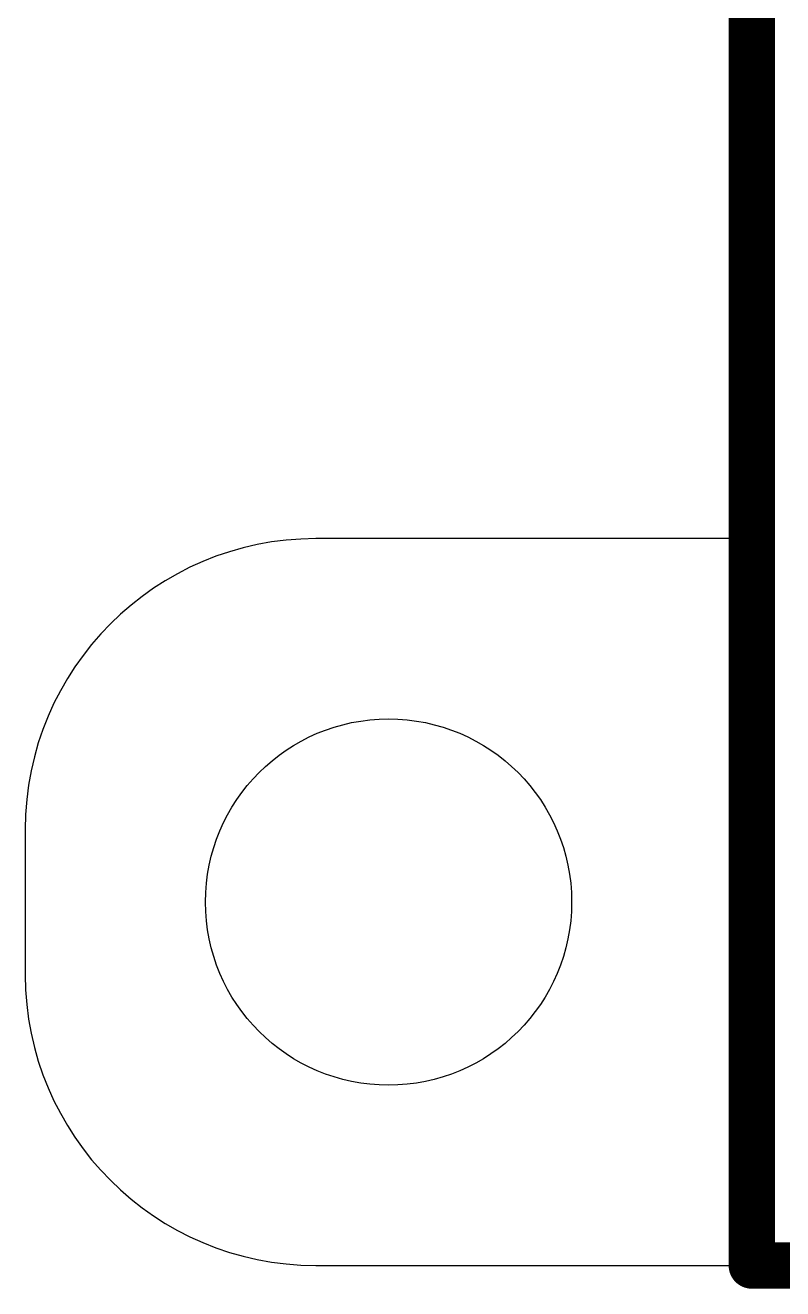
# Model space of a CAD drawing. Extents: x -31.8 to 31.8, y -40.8 to 40.8.
# Drawn here: x -31.75 to -25.13, y -40.84 to -29.8 of the extents above; entities that cross this region are included whole.
import ezdxf

# ---------------------------------------------------------------- set-up
doc = ezdxf.new("R2010")
doc.units = 0
doc.layers.add('1', color=12, linetype='CONTINUOUS')
doc.layers.add('20', color=53, linetype='CONTINUOUS')

msp = doc.modelspace()

# ---------------------------------------------------------------- linework, layer by layer
at = {"layer": '1', "const_width": 0.4064}
for points in [[(-25.4, 40.64), (-25.4, -40.64)], [(-25.4, -40.64), (25.4, -40.64)]]:
    msp.add_lwpolyline(points, dxfattribs=at)
at = {"layer": '1', "const_width": 0.2032}
for points in [[(-25.4, -40.5384, 1), (-25.4, -40.7416)], [(-25.5016, -40.64, 1), (-25.2984, -40.64)]]:
    msp.add_lwpolyline(points, format="xyb", dxfattribs=at)
at = {"layer": '20'}
for p, q in [((-25.4, 34.29), (-25.4, -34.29)), ((-25.4, -34.29), (-29.21, -34.29)), ((-31.75, -36.83), (-31.75, -38.1)), ((-29.21, -40.64), (29.21, -40.64))]:
    msp.add_line(p, q, dxfattribs=at)
msp.add_circle((-28.575, -37.465), 1.6, dxfattribs=at)
for centre, start, end in [((-29.21, -36.83), 90, 180), ((-29.21, -38.1), 180, 270)]:
    msp.add_arc(centre, 2.54, start, end, dxfattribs=at)

doc.saveas('drawing.dxf')
